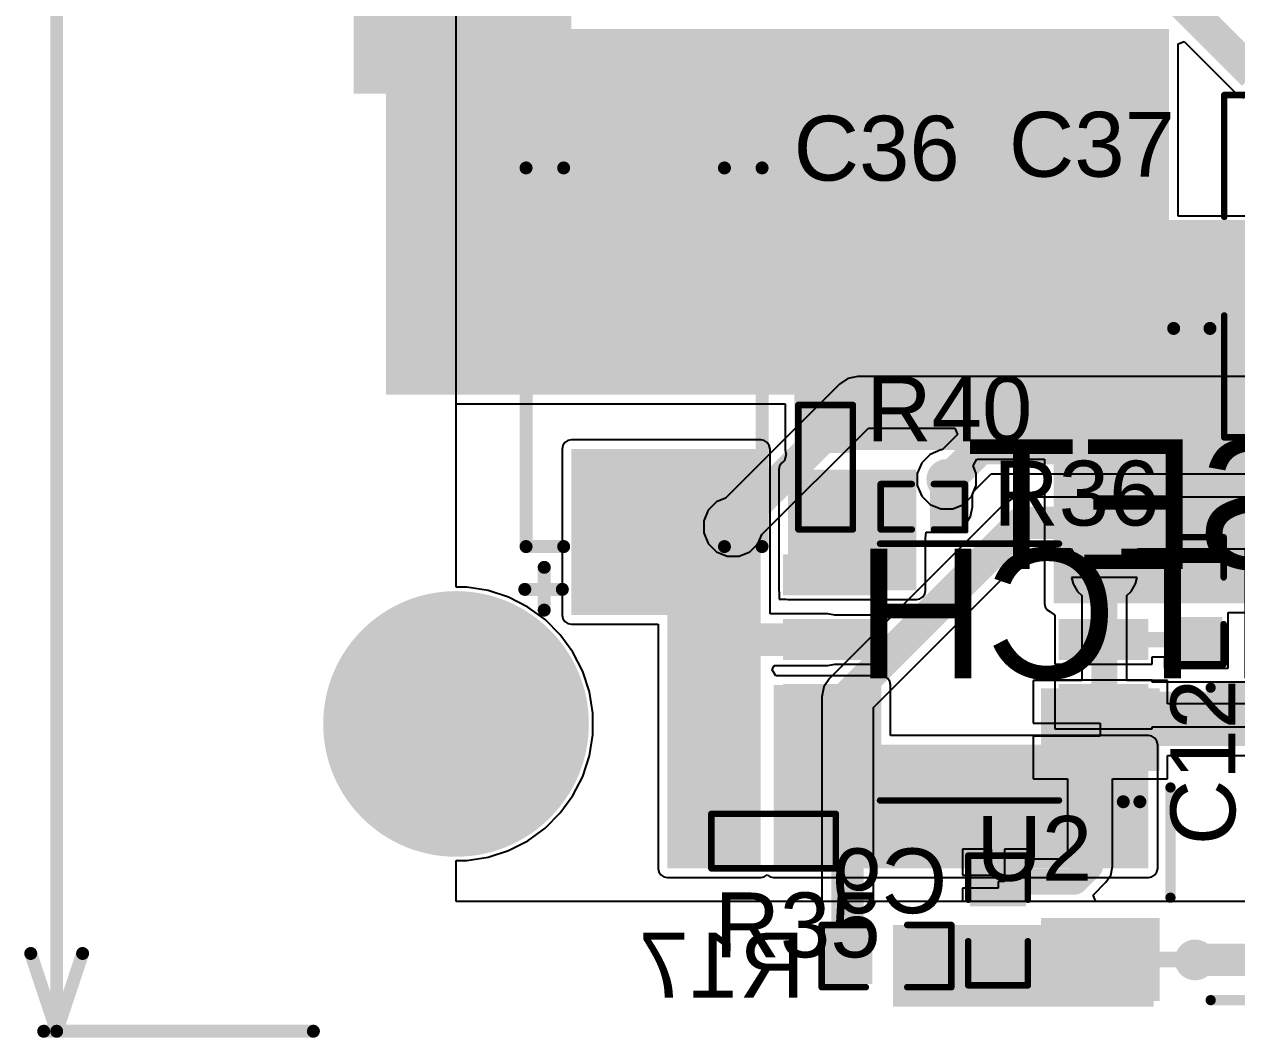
# Model space of a CAD drawing. Header units: millimetres. Extents: x -0.34 to 3.69, y -0.26 to 2.67.
# Drawn here: x -0.333 to 0.602, y -0.242 to 0.54 of the extents above; entities that cross this region are included whole.
import ezdxf

# ---------------------------------------------------------------- set-up
doc = ezdxf.new("R2010")
doc.units = ezdxf.units.MM
doc.header["$MEASUREMENT"] = 0
for name, color, linetype in [('BottomLayer', 5, 'Continuous'), ('BottomOverlay', 54, 'Continuous'), ('BottomPaste', 16, 'Continuous'), ('BottomSolder', 6, 'Continuous'), ('Mechanical1', 6, 'Continuous'), ('MultiLayer', 9, 'Continuous'), ('PadHoleLayer', 156, 'Continuous'), ('TopLayer', 1, 'Continuous'), ('TopOverlay', 2, 'Continuous'), ('TopPaste', 8, 'Continuous'), ('TopSolder', 216, 'Continuous'), ('ViaHoleLayer', 16, 'Continuous')]:
    doc.layers.add(name, color=color, linetype=linetype)
doc.styles.add('Arial', font='', dxfattribs={"height": 0.2})
doc.styles.get('Arial').set_extended_font_data('Arial')

# ---------------------------------------------------------------- blocks, each defined once
blk = doc.blocks.new('RVT1A471M0607_1')
at = {"layer": 'TopLayer'}
for points in [[(-0.17913, 0.0315), (-0.04134, 0.0315), (-0.04134, -0.0315), (-0.17913, -0.0315)], [(0.04134, 0.0315), (0.17913, 0.0315), (0.17913, -0.0315), (0.04134, -0.0315)]]:
    blk.add_hatch(color=1, dxfattribs=at).paths.add_polyline_path(points)
at = {"layer": 'TopPaste'}
for points in [[(-0.17913, 0.0315), (-0.04134, 0.0315), (-0.04134, -0.0315), (-0.17913, -0.0315)], [(0.04134, 0.0315), (0.17913, 0.0315), (0.17913, -0.0315), (0.04134, -0.0315)]]:
    blk.add_hatch(color=8, dxfattribs=at).paths.add_polyline_path(points)
at = {"layer": 'TopSolder'}
for points in [[(-0.18313, 0.0355), (-0.03734, 0.0355), (-0.03734, -0.0355), (-0.18313, -0.0355)], [(0.03734, 0.0355), (0.18313, 0.0355), (0.18313, -0.0355), (0.03734, -0.0355)]]:
    blk.add_hatch(color=216, dxfattribs=at).paths.add_polyline_path(points)
at = {"layer": 'TopOverlay'}
for points, const_width in [([(-0.098, 0.132), (-0.141, 0.089)], 0.005), ([(0.138, 0.132), (-0.098, 0.132)], 0.005), ([(0.138, 0.132), (0.138, 0.038)], 0.005), ([(-0.141, 0.089), (-0.141, 0.038)], 0.005), ([(-0.162, 0.06824), (-0.162, 0.04024)], 0.01), ([(-0.149, 0.054), (-0.176, 0.054)], 0.01), ([(0.177, 0.048), (0.149, 0.048)], 0.01), ([(-0.141, -0.038), (-0.141, -0.089)], 0.005), ([(0.138, -0.038), (0.138, -0.132)], 0.005), ([(-0.098, -0.132), (-0.141, -0.089)], 0.005), ([(0.138, -0.132), (-0.098, -0.132)], 0.005)]:
    blk.add_lwpolyline(points, dxfattribs=dict(at, const_width=const_width))
for points, const_width in [([(-0.09925, 0.132, 1), (-0.09675, 0.132, 1)], 0.0025), ([(-0.09925, 0.132, 1), (-0.09675, 0.132, 1)], 0.0025), ([(0.13675, 0.132, 1), (0.13925, 0.132, 1)], 0.0025), ([(0.13675, 0.132, 1), (0.13925, 0.132, 1)], 0.0025), ([(-0.14225, 0.089, 1), (-0.13975, 0.089, 1)], 0.0025), ([(-0.14225, 0.089, 1), (-0.13975, 0.089, 1)], 0.0025), ([(-0.1645, 0.06824, 1), (-0.1595, 0.06824, 1)], 0.005), ([(-0.1785, 0.054, 1), (-0.1735, 0.054, 1)], 0.005), ([(-0.1515, 0.054, 1), (-0.1465, 0.054, 1)], 0.005), ([(0.1465, 0.048, 1), (0.1515, 0.048, 1)], 0.005), ([(0.1745, 0.048, 1), (0.1795, 0.048, 1)], 0.005), ([(-0.1645, 0.04024, 1), (-0.1595, 0.04024, 1)], 0.005), ([(-0.14225, 0.038, 1), (-0.13975, 0.038, 1)], 0.0025), ([(0.13675, 0.038, 1), (0.13925, 0.038, 1)], 0.0025), ([(-0.14225, -0.038, 1), (-0.13975, -0.038, 1)], 0.0025), ([(0.13675, -0.038, 1), (0.13925, -0.038, 1)], 0.0025), ([(-0.14225, -0.089, 1), (-0.13975, -0.089, 1)], 0.0025), ([(-0.14225, -0.089, 1), (-0.13975, -0.089, 1)], 0.0025), ([(-0.09925, -0.132, 1), (-0.09675, -0.132, 1)], 0.0025), ([(-0.09925, -0.132, 1), (-0.09675, -0.132, 1)], 0.0025), ([(0.13675, -0.132, 1), (0.13925, -0.132, 1)], 0.0025), ([(0.13675, -0.132, 1), (0.13925, -0.132, 1)], 0.0025)]:
    blk.add_lwpolyline(points, format="xyb", close=True, dxfattribs=dict(at, const_width=const_width))
blk = doc.blocks.new('SOIC_8_4')
at = {"layer": 'TopLayer'}
for points in [[(-0.07579, 0.08681), (-0.07579, 0.06319), (-0.13681, 0.06319), (-0.13681, 0.08681)], [(0.13681, 0.08681), (0.13681, 0.06319), (0.07579, 0.06319), (0.07579, 0.08681)], [(-0.07579, 0.03681), (-0.07579, 0.01319), (-0.13681, 0.01319), (-0.13681, 0.03681)], [(0.13681, 0.03681), (0.13681, 0.01319), (0.07579, 0.01319), (0.07579, 0.03681)], [(-0.07579, -0.01319), (-0.07579, -0.03681), (-0.13681, -0.03681), (-0.13681, -0.01319)], [(0.13681, -0.01319), (0.13681, -0.03681), (0.07579, -0.03681), (0.07579, -0.01319)], [(-0.07579, -0.06319), (-0.07579, -0.08681), (-0.13681, -0.08681), (-0.13681, -0.06319)], [(0.13681, -0.06319), (0.13681, -0.08681), (0.07579, -0.08681), (0.07579, -0.06319)]]:
    blk.add_hatch(color=1, dxfattribs=at).paths.add_polyline_path(points)
at = {"layer": 'TopPaste'}
for points in [[(-0.07579, 0.08681), (-0.07579, 0.06319), (-0.13681, 0.06319), (-0.13681, 0.08681)], [(0.13681, 0.08681), (0.13681, 0.06319), (0.07579, 0.06319), (0.07579, 0.08681)], [(-0.07579, 0.03681), (-0.07579, 0.01319), (-0.13681, 0.01319), (-0.13681, 0.03681)], [(0.13681, 0.03681), (0.13681, 0.01319), (0.07579, 0.01319), (0.07579, 0.03681)], [(-0.07579, -0.01319), (-0.07579, -0.03681), (-0.13681, -0.03681), (-0.13681, -0.01319)], [(0.13681, -0.01319), (0.13681, -0.03681), (0.07579, -0.03681), (0.07579, -0.01319)], [(-0.07579, -0.06319), (-0.07579, -0.08681), (-0.13681, -0.08681), (-0.13681, -0.06319)], [(0.13681, -0.06319), (0.13681, -0.08681), (0.07579, -0.08681), (0.07579, -0.06319)]]:
    blk.add_hatch(color=8, dxfattribs=at).paths.add_polyline_path(points)
at = {"layer": 'TopSolder'}
for points in [[(-0.07179, 0.09081), (-0.07179, 0.05919), (-0.14081, 0.05919), (-0.14081, 0.09081)], [(0.14081, 0.09081), (0.14081, 0.05919), (0.07179, 0.05919), (0.07179, 0.09081)], [(-0.07179, 0.04081), (-0.07179, 0.00919), (-0.14081, 0.00919), (-0.14081, 0.04081)], [(0.14081, 0.04081), (0.14081, 0.00919), (0.07179, 0.00919), (0.07179, 0.04081)], [(-0.07179, -0.00919), (-0.07179, -0.04081), (-0.14081, -0.04081), (-0.14081, -0.00919)], [(0.14081, -0.00919), (0.14081, -0.04081), (0.07179, -0.04081), (0.07179, -0.00919)], [(-0.07179, -0.05919), (-0.07179, -0.09081), (-0.14081, -0.09081), (-0.14081, -0.05919)], [(0.14081, -0.05919), (0.14081, -0.09081), (0.07179, -0.09081), (0.07179, -0.05919)]]:
    blk.add_hatch(color=216, dxfattribs=at).paths.add_polyline_path(points)
at = {"layer": 'TopOverlay'}
for points, const_width in [([(-0.1216, 0.1, 1), (-0.1344, 0.1, 1)], 0.01), ([(-0.1369, 0.1, 1), (-0.1319, 0.1, 1)], 0.005), ([(-0.1241, 0.1, 1), (-0.1191, 0.1, 1)], 0.005), ([(-0.07325, 0.099, 1), (-0.07075, 0.099, 1)], 0.0025), ([(0.06475, 0.099, 1), (0.06725, 0.099, 1)], 0.0025), ([(-0.07325, -0.099, 1), (-0.07075, -0.099, 1)], 0.0025), ([(0.06475, -0.099, 1), (0.06725, -0.099, 1)], 0.0025)]:
    blk.add_lwpolyline(points, format="xyb", close=True, dxfattribs=dict(at, const_width=const_width))
at = {"layer": 'TopOverlay', "const_width": 0.005}
for points in [[(0.066, 0.099), (-0.072, 0.099)], [(0.066, -0.099), (-0.072, -0.099)]]:
    blk.add_lwpolyline(points, dxfattribs=at)
blk = doc.blocks.new('R__0603_5')
at = {"layer": 'TopLayer'}
for points in [[(-0.015, 0.0175), (-0.015, -0.0175), (-0.045, -0.0175), (-0.045, 0.0175)], [(0.045, 0.0175), (0.045, -0.0175), (0.015, -0.0175), (0.015, 0.0175)]]:
    blk.add_hatch(color=1, dxfattribs=at).paths.add_polyline_path(points)
at = {"layer": 'TopPaste'}
for points in [[(-0.015, 0.0175), (-0.015, -0.0175), (-0.045, -0.0175), (-0.045, 0.0175)], [(0.045, 0.0175), (0.045, -0.0175), (0.015, -0.0175), (0.015, 0.0175)]]:
    blk.add_hatch(color=8, dxfattribs=at).paths.add_polyline_path(points)
at = {"layer": 'TopSolder'}
for points in [[(-0.011, 0.0215), (-0.011, -0.0215), (-0.049, -0.0215), (-0.049, 0.0215)], [(0.049, 0.0215), (0.049, -0.0215), (0.011, -0.0215), (0.011, 0.0215)]]:
    blk.add_hatch(color=216, dxfattribs=at).paths.add_polyline_path(points)
at = {"layer": 'TopOverlay', "const_width": 0.005}
for points in [[(0.048, 0.021), (-0.048, 0.021)], [(-0.048, -0.021), (-0.048, 0.021)], [(0.048, -0.021), (0.048, 0.021)], [(0.048, -0.021), (-0.048, -0.021)]]:
    blk.add_lwpolyline(points, dxfattribs=at)
at = {"layer": 'TopOverlay', "const_width": 0.0025}
for points in [[(-0.04925, 0.021, 1), (-0.04675, 0.021, 1)], [(-0.04925, 0.021, 1), (-0.04675, 0.021, 1)], [(0.04675, 0.021, 1), (0.04925, 0.021, 1)], [(0.04675, 0.021, 1), (0.04925, 0.021, 1)], [(-0.04925, -0.021, 1), (-0.04675, -0.021, 1)], [(-0.04925, -0.021, 1), (-0.04675, -0.021, 1)], [(0.04675, -0.021, 1), (0.04925, -0.021, 1)], [(0.04675, -0.021, 1), (0.04925, -0.021, 1)]]:
    blk.add_lwpolyline(points, format="xyb", close=True, dxfattribs=at)
blk = doc.blocks.new('R__0402_6')
at = {"layer": 'TopLayer'}
for points in [[(-0.0275, -0.0125), (-0.0275, 0.0125), (-0.0095, 0.0125), (-0.0095, -0.0125)], [(0.0095, -0.0125), (0.0095, 0.0125), (0.0275, 0.0125), (0.0275, -0.0125)]]:
    blk.add_hatch(color=1, dxfattribs=at).paths.add_polyline_path(points)
at = {"layer": 'TopPaste'}
for points in [[(-0.0275, -0.0125), (-0.0275, 0.0125), (-0.0095, 0.0125), (-0.0095, -0.0125)], [(0.0095, -0.0125), (0.0095, 0.0125), (0.0275, 0.0125), (0.0275, -0.0125)]]:
    blk.add_hatch(color=8, dxfattribs=at).paths.add_polyline_path(points)
at = {"layer": 'TopSolder'}
for points in [[(-0.0315, -0.0165), (-0.0315, 0.0165), (-0.0055, 0.0165), (-0.0055, -0.0165)], [(0.0055, -0.0165), (0.0055, 0.0165), (0.0315, 0.0165), (0.0315, -0.0165)]]:
    blk.add_hatch(color=216, dxfattribs=at).paths.add_polyline_path(points)
at = {"layer": 'TopOverlay', "const_width": 0.005}
for points in [[(-0.0325, 0.0175), (-0.0325, -0.0175)], [(-0.0085, 0.0175), (-0.0325, 0.0175)], [(0.0325, 0.0175), (0.0085, 0.0175)], [(0.0325, 0.0175), (0.0325, -0.0175)], [(-0.0085, -0.0175), (-0.0325, -0.0175)], [(0.0325, -0.0175), (0.0085, -0.0175)]]:
    blk.add_lwpolyline(points, dxfattribs=at)
at = {"layer": 'TopOverlay', "const_width": 0.0025}
for points in [[(-0.03375, 0.0175, 1), (-0.03125, 0.0175, 1)], [(-0.03375, 0.0175, 1), (-0.03125, 0.0175, 1)], [(-0.00975, 0.0175, 1), (-0.00725, 0.0175, 1)], [(0.00725, 0.0175, 1), (0.00975, 0.0175, 1)], [(0.03125, 0.0175, 1), (0.03375, 0.0175, 1)], [(0.03125, 0.0175, 1), (0.03375, 0.0175, 1)], [(-0.03375, -0.0175, 1), (-0.03125, -0.0175, 1)], [(-0.03375, -0.0175, 1), (-0.03125, -0.0175, 1)], [(-0.00975, -0.0175, 1), (-0.00725, -0.0175, 1)], [(0.00725, -0.0175, 1), (0.00975, -0.0175, 1)], [(0.03125, -0.0175, 1), (0.03375, -0.0175, 1)], [(0.03125, -0.0175, 1), (0.03375, -0.0175, 1)]]:
    blk.add_lwpolyline(points, format="xyb", close=True, dxfattribs=at)
blk = doc.blocks.new('R__0603_7')
at = {"layer": 'TopLayer'}
for points in [[(-0.015, 0.0175), (-0.015, -0.0175), (-0.045, -0.0175), (-0.045, 0.0175)], [(0.045, 0.0175), (0.045, -0.0175), (0.015, -0.0175), (0.015, 0.0175)]]:
    blk.add_hatch(color=1, dxfattribs=at).paths.add_polyline_path(points)
at = {"layer": 'TopPaste'}
for points in [[(-0.015, 0.0175), (-0.015, -0.0175), (-0.045, -0.0175), (-0.045, 0.0175)], [(0.045, 0.0175), (0.045, -0.0175), (0.015, -0.0175), (0.015, 0.0175)]]:
    blk.add_hatch(color=8, dxfattribs=at).paths.add_polyline_path(points)
at = {"layer": 'TopSolder'}
for points in [[(-0.011, 0.0215), (-0.011, -0.0215), (-0.049, -0.0215), (-0.049, 0.0215)], [(0.049, 0.0215), (0.049, -0.0215), (0.011, -0.0215), (0.011, 0.0215)]]:
    blk.add_hatch(color=216, dxfattribs=at).paths.add_polyline_path(points)
at = {"layer": 'TopOverlay', "const_width": 0.005}
for points in [[(0.048, 0.021), (-0.048, 0.021)], [(-0.048, 0.021), (-0.048, -0.021)], [(0.048, 0.021), (0.048, -0.021)], [(0.048, -0.021), (-0.048, -0.021)]]:
    blk.add_lwpolyline(points, dxfattribs=at)
at = {"layer": 'TopOverlay', "const_width": 0.0025}
for points in [[(-0.04925, 0.021, 1), (-0.04675, 0.021, 1)], [(-0.04925, 0.021, 1), (-0.04675, 0.021, 1)], [(0.04675, 0.021, 1), (0.04925, 0.021, 1)], [(0.04675, 0.021, 1), (0.04925, 0.021, 1)], [(-0.04925, -0.021, 1), (-0.04675, -0.021, 1)], [(-0.04925, -0.021, 1), (-0.04675, -0.021, 1)], [(0.04675, -0.021, 1), (0.04925, -0.021, 1)], [(0.04675, -0.021, 1), (0.04925, -0.021, 1)]]:
    blk.add_lwpolyline(points, format="xyb", close=True, dxfattribs=at)
blk = doc.blocks.new('CAP__2917_10')
at = {"layer": 'TopLayer'}
for points in [[(-0.05492, 0.05059), (0.05492, 0.05059), (0.05492, -0.05059), (-0.05492, -0.05059)], [(0.19862, 0.05059), (0.30846, 0.05059), (0.30846, -0.05059), (0.19862, -0.05059)]]:
    blk.add_hatch(color=1, dxfattribs=at).paths.add_polyline_path(points)
at = {"layer": 'TopPaste'}
for points in [[(-0.05492, 0.05059), (0.05492, 0.05059), (0.05492, -0.05059), (-0.05492, -0.05059)], [(0.19862, 0.05059), (0.30846, 0.05059), (0.30846, -0.05059), (0.19862, -0.05059)]]:
    blk.add_hatch(color=8, dxfattribs=at).paths.add_polyline_path(points)
at = {"layer": 'TopSolder'}
for points in [[(-0.05892, 0.05459), (0.05892, 0.05459), (0.05892, -0.05459), (-0.05892, -0.05459)], [(0.19462, 0.05459), (0.31246, 0.05459), (0.31246, -0.05459), (0.19462, -0.05459)]]:
    blk.add_hatch(color=216, dxfattribs=at).paths.add_polyline_path(points)
at = {"layer": 'TopOverlay', "const_width": 0.01}
for points in [[(-0.04823, 0.092), (-0.04823, 0.063)], [(-0.01523, 0.091), (0.27677, 0.091)], [(-0.01523, 0.091), (-0.01523, 0.062)], [(0.27677, 0.091), (0.27677, 0.062)], [(-0.06423, 0.077), (-0.03123, 0.077)], [(-0.01523, -0.062), (-0.01523, -0.091)], [(0.27677, -0.062), (0.27677, -0.091)], [(-0.01523, -0.091), (0.27677, -0.091)]]:
    blk.add_lwpolyline(points, dxfattribs=at)
at = {"layer": 'TopOverlay', "const_width": 0.005}
for points in [[(-0.05073, 0.092, 1), (-0.04573, 0.092, 1)], [(-0.01773, 0.091, 1), (-0.01273, 0.091, 1)], [(-0.01773, 0.091, 1), (-0.01273, 0.091, 1)], [(0.27427, 0.091, 1), (0.27927, 0.091, 1)], [(0.27427, 0.091, 1), (0.27927, 0.091, 1)], [(-0.06673, 0.077, 1), (-0.06173, 0.077, 1)], [(-0.03373, 0.077, 1), (-0.02873, 0.077, 1)], [(-0.05073, 0.063, 1), (-0.04573, 0.063, 1)], [(-0.01773, 0.062, 1), (-0.01273, 0.062, 1)], [(0.27427, 0.062, 1), (0.27927, 0.062, 1)], [(-0.01773, -0.062, 1), (-0.01273, -0.062, 1)], [(0.27427, -0.062, 1), (0.27927, -0.062, 1)], [(-0.01773, -0.091, 1), (-0.01273, -0.091, 1)], [(-0.01773, -0.091, 1), (-0.01273, -0.091, 1)], [(0.27427, -0.091, 1), (0.27927, -0.091, 1)], [(0.27427, -0.091, 1), (0.27927, -0.091, 1)]]:
    blk.add_lwpolyline(points, format="xyb", close=True, dxfattribs=at)
blk = doc.blocks.new('C__0603_11')
at = {"layer": 'TopLayer'}
for points in [[(-0.015, 0.0175), (-0.015, -0.0175), (-0.045, -0.0175), (-0.045, 0.0175)], [(0.045, 0.0175), (0.045, -0.0175), (0.015, -0.0175), (0.015, 0.0175)]]:
    blk.add_hatch(color=1, dxfattribs=at).paths.add_polyline_path(points)
at = {"layer": 'TopPaste'}
for points in [[(-0.015, 0.0175), (-0.015, -0.0175), (-0.045, -0.0175), (-0.045, 0.0175)], [(0.045, 0.0175), (0.045, -0.0175), (0.015, -0.0175), (0.015, 0.0175)]]:
    blk.add_hatch(color=8, dxfattribs=at).paths.add_polyline_path(points)
at = {"layer": 'TopSolder'}
for points in [[(-0.01264, 0.01986), (-0.01264, -0.01986), (-0.04736, -0.01986), (-0.04736, 0.01986)], [(0.04736, 0.01986), (0.04736, -0.01986), (0.01264, -0.01986), (0.01264, 0.01986)]]:
    blk.add_hatch(color=216, dxfattribs=at).paths.add_polyline_path(points)
at = {"layer": 'TopOverlay', "const_width": 0.005}
for points in [[(-0.018, 0.021), (-0.049, 0.021)], [(-0.049, -0.021), (-0.049, 0.021)], [(0.049, 0.021), (0.018, 0.021)], [(0.049, -0.021), (0.049, 0.021)], [(-0.018, -0.021), (-0.049, -0.021)], [(0.049, -0.021), (0.018, -0.021)]]:
    blk.add_lwpolyline(points, dxfattribs=at)
at = {"layer": 'TopOverlay', "const_width": 0.0025}
for points in [[(-0.05025, 0.021, 1), (-0.04775, 0.021, 1)], [(-0.05025, 0.021, 1), (-0.04775, 0.021, 1)], [(-0.01925, 0.021, 1), (-0.01675, 0.021, 1)], [(0.01675, 0.021, 1), (0.01925, 0.021, 1)], [(0.04775, 0.021, 1), (0.05025, 0.021, 1)], [(0.04775, 0.021, 1), (0.05025, 0.021, 1)], [(-0.05025, -0.021, 1), (-0.04775, -0.021, 1)], [(-0.05025, -0.021, 1), (-0.04775, -0.021, 1)], [(-0.01925, -0.021, 1), (-0.01675, -0.021, 1)], [(0.01675, -0.021, 1), (0.01925, -0.021, 1)], [(0.04775, -0.021, 1), (0.05025, -0.021, 1)], [(0.04775, -0.021, 1), (0.05025, -0.021, 1)]]:
    blk.add_lwpolyline(points, format="xyb", close=True, dxfattribs=at)
blk = doc.blocks.new('TL3301NF160QG_TR_B_26')
at = {"layer": 'BottomLayer'}
for points in [[(-0.1374, 0.06063), (-0.22087, 0.06063), (-0.22087, 0.11654), (-0.1374, 0.11654)], [(0.22087, 0.06063), (0.1374, 0.06063), (0.1374, 0.11654), (0.22087, 0.11654)], [(-0.1374, -0.11654), (-0.22087, -0.11654), (-0.22087, -0.06063), (-0.1374, -0.06063)], [(0.22087, -0.11654), (0.1374, -0.11654), (0.1374, -0.06063), (0.22087, -0.06063)]]:
    blk.add_hatch(color=5, dxfattribs=at).paths.add_polyline_path(points)
at = {"layer": 'BottomPaste'}
for points in [[(-0.1374, 0.06063), (-0.22087, 0.06063), (-0.22087, 0.11654), (-0.1374, 0.11654)], [(0.22087, 0.06063), (0.1374, 0.06063), (0.1374, 0.11654), (0.22087, 0.11654)], [(-0.1374, -0.11654), (-0.22087, -0.11654), (-0.22087, -0.06063), (-0.1374, -0.06063)], [(0.22087, -0.11654), (0.1374, -0.11654), (0.1374, -0.06063), (0.22087, -0.06063)]]:
    blk.add_hatch(color=16, dxfattribs=at).paths.add_polyline_path(points)
at = {"layer": 'BottomSolder'}
for points in [[(-0.1334, 0.05663), (-0.22487, 0.05663), (-0.22487, 0.12054), (-0.1334, 0.12054)], [(0.22487, 0.05663), (0.1334, 0.05663), (0.1334, 0.12054), (0.22487, 0.12054)], [(-0.1334, -0.12054), (-0.22487, -0.12054), (-0.22487, -0.05663), (-0.1334, -0.05663)], [(0.22487, -0.12054), (0.1334, -0.12054), (0.1334, -0.05663), (0.22487, -0.05663)]]:
    blk.add_hatch(color=6, dxfattribs=at).paths.add_polyline_path(points)
at = {"layer": 'BottomOverlay', "const_width": 0.00787}
for points in [[(0.094, 0.12), (-0.101, 0.12)], [(-0.125, 0.042), (-0.125, -0.043)], [(0.125, 0.041), (0.125, -0.044)], [(0.094, -0.121), (-0.101, -0.121)]]:
    blk.add_lwpolyline(points, dxfattribs=at)
at = {"layer": 'BottomOverlay', "const_width": 0.00394}
for points in [[(-0.10297, 0.12, 1), (-0.09903, 0.12, 1)], [(0.09203, 0.12, 1), (0.09597, 0.12, 1)], [(-0.12697, 0.042, 1), (-0.12303, 0.042, 1)], [(0.12303, 0.041, 1), (0.12697, 0.041, 1)], [(-0.12697, -0.043, 1), (-0.12303, -0.043, 1)], [(0.12303, -0.044, 1), (0.12697, -0.044, 1)], [(-0.10297, -0.121, 1), (-0.09903, -0.121, 1)], [(0.09203, -0.121, 1), (0.09597, -0.121, 1)]]:
    blk.add_lwpolyline(points, format="xyb", close=True, dxfattribs=at)
blk = doc.blocks.new('R__0603_B_41')
at = {"layer": 'BottomLayer'}
for points in [[(-0.015, 0.0175), (-0.015, -0.0175), (-0.045, -0.0175), (-0.045, 0.0175)], [(0.045, 0.0175), (0.045, -0.0175), (0.015, -0.0175), (0.015, 0.0175)]]:
    blk.add_hatch(color=5, dxfattribs=at).paths.add_polyline_path(points)
at = {"layer": 'BottomPaste'}
for points in [[(-0.015, 0.0175), (-0.015, -0.0175), (-0.045, -0.0175), (-0.045, 0.0175)], [(0.045, 0.0175), (0.045, -0.0175), (0.015, -0.0175), (0.015, 0.0175)]]:
    blk.add_hatch(color=16, dxfattribs=at).paths.add_polyline_path(points)
at = {"layer": 'BottomSolder'}
for points in [[(-0.011, 0.0215), (-0.011, -0.0215), (-0.049, -0.0215), (-0.049, 0.0215)], [(0.049, 0.0215), (0.049, -0.0215), (0.011, -0.0215), (0.011, 0.0215)]]:
    blk.add_hatch(color=6, dxfattribs=at).paths.add_polyline_path(points)
at = {"layer": 'BottomOverlay', "const_width": 0.005}
for points in [[(-0.05, 0.024), (-0.05, -0.024)], [(-0.016, 0.024), (-0.05, 0.024)], [(0.05, 0.024), (0.016, 0.024)], [(0.05, 0.024), (0.05, -0.024)], [(-0.016, -0.024), (-0.05, -0.024)], [(0.05, -0.024), (0.016, -0.024)]]:
    blk.add_lwpolyline(points, dxfattribs=at)
at = {"layer": 'BottomOverlay', "const_width": 0.0025}
for points in [[(-0.05125, 0.024, 1), (-0.04875, 0.024, 1)], [(-0.05125, 0.024, 1), (-0.04875, 0.024, 1)], [(-0.01725, 0.024, 1), (-0.01475, 0.024, 1)], [(0.01475, 0.024, 1), (0.01725, 0.024, 1)], [(0.04875, 0.024, 1), (0.05125, 0.024, 1)], [(0.04875, 0.024, 1), (0.05125, 0.024, 1)], [(-0.05125, -0.024, 1), (-0.04875, -0.024, 1)], [(-0.05125, -0.024, 1), (-0.04875, -0.024, 1)], [(-0.01725, -0.024, 1), (-0.01475, -0.024, 1)], [(0.01475, -0.024, 1), (0.01725, -0.024, 1)], [(0.04875, -0.024, 1), (0.05125, -0.024, 1)], [(0.04875, -0.024, 1), (0.05125, -0.024, 1)]]:
    blk.add_lwpolyline(points, format="xyb", close=True, dxfattribs=at)
blk = doc.blocks.new('C__0603_B_59')
at = {"layer": 'BottomLayer'}
for points in [[(-0.015, 0.0175), (-0.015, -0.0175), (-0.045, -0.0175), (-0.045, 0.0175)], [(0.045, 0.0175), (0.045, -0.0175), (0.015, -0.0175), (0.015, 0.0175)]]:
    blk.add_hatch(color=5, dxfattribs=at).paths.add_polyline_path(points)
at = {"layer": 'BottomPaste'}
for points in [[(-0.015, 0.0175), (-0.015, -0.0175), (-0.045, -0.0175), (-0.045, 0.0175)], [(0.045, 0.0175), (0.045, -0.0175), (0.015, -0.0175), (0.015, 0.0175)]]:
    blk.add_hatch(color=16, dxfattribs=at).paths.add_polyline_path(points)
at = {"layer": 'BottomSolder'}
for points in [[(-0.011, 0.0215), (-0.011, -0.0215), (-0.049, -0.0215), (-0.049, 0.0215)], [(0.049, 0.0215), (0.049, -0.0215), (0.011, -0.0215), (0.011, 0.0215)]]:
    blk.add_hatch(color=6, dxfattribs=at).paths.add_polyline_path(points)
at = {"layer": 'BottomOverlay', "const_width": 0.005}
for points in [[(-0.05, -0.023), (-0.05, 0.023)], [(-0.016, 0.023), (-0.05, 0.023)], [(0.05, 0.023), (0.016, 0.023)], [(0.05, -0.023), (0.05, 0.023)], [(-0.016, -0.023), (-0.05, -0.023)], [(0.05, -0.023), (0.016, -0.023)]]:
    blk.add_lwpolyline(points, dxfattribs=at)
at = {"layer": 'BottomOverlay', "const_width": 0.0025}
for points in [[(-0.05125, 0.023, 1), (-0.04875, 0.023, 1)], [(-0.05125, 0.023, 1), (-0.04875, 0.023, 1)], [(-0.01725, 0.023, 1), (-0.01475, 0.023, 1)], [(0.01475, 0.023, 1), (0.01725, 0.023, 1)], [(0.04875, 0.023, 1), (0.05125, 0.023, 1)], [(0.04875, 0.023, 1), (0.05125, 0.023, 1)], [(-0.05125, -0.023, 1), (-0.04875, -0.023, 1)], [(-0.05125, -0.023, 1), (-0.04875, -0.023, 1)], [(-0.01725, -0.023, 1), (-0.01475, -0.023, 1)], [(0.01475, -0.023, 1), (0.01725, -0.023, 1)], [(0.04875, -0.023, 1), (0.05125, -0.023, 1)], [(0.04875, -0.023, 1), (0.05125, -0.023, 1)]]:
    blk.add_lwpolyline(points, format="xyb", close=True, dxfattribs=at)

msp = doc.modelspace()

# ---------------------------------------------------------------- hatches: boundary and pattern name
at = {"layer": 'BottomLayer'}
h = msp.add_hatch(color=5, dxfattribs=at)
edge = h.paths.add_edge_path()
edge.add_arc((0.3785, 0.18853), 0.01575, 0, 360)
h = msp.add_hatch(color=5, dxfattribs=at)
edge = h.paths.add_edge_path()
edge.add_arc((0.21372, 0.152), 0.01575, 0, 360)
h = msp.add_hatch(color=5, dxfattribs=at)
edge = h.paths.add_edge_path()
edge.add_arc((0.5, 0.118), 0.01575, 0, 360)
h = msp.add_hatch(color=5, dxfattribs=at)
edge = h.paths.add_edge_path()
edge.add_arc((0, 0), 0.09843, 0, 360)
msp.add_hatch(color=5, dxfattribs=at).paths.add_polyline_path([(0.337, -0.218), (0.538, -0.218), (0.538, -0.155), (0.337, -0.155)])
h = msp.add_hatch(color=5, dxfattribs=at)
edge = h.paths.add_edge_path()
edge.add_arc((0.57, -0.182), 0.01575, 0, 360)
at = {"layer": 'BottomSolder'}
h = msp.add_hatch(color=6, dxfattribs=at)
edge = h.paths.add_edge_path()
edge.add_arc((0, 0), 0.10243, 0, 360)
at = {"layer": 'MultiLayer'}
h = msp.add_hatch(color=9, dxfattribs=at)
edge = h.paths.add_edge_path()
edge.add_arc((0, 0), 0.09843, 0, 360)
at = {"layer": 'PadHoleLayer'}
h = msp.add_hatch(color=156, dxfattribs=at)
edge = h.paths.add_edge_path()
edge.add_arc((0, 0), 0.04921, 0, 360)
at = {"layer": 'TopLayer'}
for points in [[(-0.079, 0.486), (0.089, 0.486), (0.089, 0.938), (-0.079, 0.938)], [(-0.054, 0.254), (0.54975, 0.254), (0.54975, 0.536), (-0.054, 0.536)], [(0.461, 0.093), (0.721, 0.093), (0.721, 0.384), (0.461, 0.384)], [(0.261, 0.21128), (0.546, 0.21128), (0.546, 0.269), (0.261, 0.269)], [(0.089, 0.084), (0.235, 0.084), (0.235, 0.212), (0.089, 0.212)], [(0.256, 0.103), (0.355, 0.103), (0.355, 0.19617), (0.256, 0.19617)], [(0.163, -0.11136), (0.235, -0.11136), (0.235, 0.093), (0.163, 0.093)], [(0.24489, -0.11136), (0.328, -0.11136), (0.328, 0.03), (0.24489, 0.03)], [(0.30541, -0.11136), (0.534, -0.11136), (0.534, -0.016), (0.30541, -0.016)]]:
    msp.add_hatch(color=1, dxfattribs=at).paths.add_polyline_path(points)
h = msp.add_hatch(color=1, dxfattribs=at)
edge = h.paths.add_edge_path()
edge.add_arc((0.3785, 0.18853), 0.01575, 0, 360)
h = msp.add_hatch(color=1, dxfattribs=at)
edge = h.paths.add_edge_path()
edge.add_arc((0.21372, 0.152), 0.01575, 0, 360)
h = msp.add_hatch(color=1, dxfattribs=at)
edge = h.paths.add_edge_path()
edge.add_arc((0.5, 0.118), 0.01575, 0, 360)
h = msp.add_hatch(color=1, dxfattribs=at)
edge = h.paths.add_edge_path()
edge.add_arc((0, 0), 0.09843, 0, 360)
h = msp.add_hatch(color=1, dxfattribs=at)
edge = h.paths.add_edge_path()
edge.add_arc((0.57, -0.182), 0.01575, 0, 360)
at = {"layer": 'TopSolder'}
h = msp.add_hatch(color=216, dxfattribs=at)
edge = h.paths.add_edge_path()
edge.add_arc((0, 0), 0.10243, 0, 360)
at = {"layer": 'ViaHoleLayer'}
h = msp.add_hatch(color=16, dxfattribs=at)
edge = h.paths.add_edge_path()
edge.add_arc((0.3785, 0.18853), 0.00984, 0, 360)
h = msp.add_hatch(color=16, dxfattribs=at)
edge = h.paths.add_edge_path()
edge.add_arc((0.21372, 0.152), 0.00984, 0, 360)
h = msp.add_hatch(color=16, dxfattribs=at)
edge = h.paths.add_edge_path()
edge.add_arc((0.5, 0.118), 0.00984, 0, 360)
h = msp.add_hatch(color=16, dxfattribs=at)
edge = h.paths.add_edge_path()
edge.add_arc((0.57, -0.182), 0.00984, 0, 360)

# ---------------------------------------------------------------- linework, layer by layer
at = {"layer": 'BottomLayer'}
for p, q in [((0, 0.10543), (0, 2.04457)), ((0.29573, 0.26213), (0.20776, 0.17415)), ((0.30218, 0.26644), (0.29573, 0.26213)), ((0.30979, 0.26795), (0.30218, 0.26644)), ((0.86093, 0.26795), (0.30979, 0.26795)), ((0.23588, 0.14603), (0.31803, 0.22819)), ((0.31803, 0.22819), (0.38473, 0.22819)), ((0.38473, 0.22819), (0.3868, 0.22319)), ((0.3868, 0.22319), (0.37489, 0.21128)), ((0.36561, 0.20781), (0.35922, 0.20141)), ((0.37398, 0.21128), (0.36561, 0.20781)), ((0.37489, 0.21128), (0.37398, 0.21128)), ((0.35922, 0.20141), (0.35575, 0.19305)), ((0.35575, 0.19305), (0.35575, 0.184)), ((0.39941, 0.17956), (0.41278, 0.19294)), ((0.41278, 0.19294), (0.81556, 0.19294)), ((0.35575, 0.184), (0.35922, 0.17564)), ((0.39778, 0.17564), (0.39941, 0.17956)), ((0.20084, 0.17128), (0.19444, 0.16489)), ((0.20776, 0.17415), (0.20084, 0.17128)), ((0.42194, 0.16906), (0.28794, 0.03506)), ((0.35922, 0.17564), (0.36561, 0.16924)), ((0.36561, 0.16924), (0.37398, 0.16578)), ((0.38302, 0.16578), (0.39139, 0.16924)), ((0.39139, 0.16924), (0.39778, 0.17564)), ((0.42839, 0.17337), (0.42194, 0.16906)), ((0.436, 0.17488), (0.42839, 0.17337)), ((0.82904, 0.17488), (0.436, 0.17488)), ((0.19444, 0.16489), (0.19098, 0.15652)), ((0.37398, 0.16578), (0.38302, 0.16578)), ((0.19098, 0.15652), (0.19098, 0.14748)), ((0.19098, 0.14748), (0.19444, 0.13911)), ((0.23301, 0.13911), (0.23588, 0.14603)), ((0.19444, 0.13911), (0.20084, 0.13272)), ((0.20084, 0.13272), (0.2092, 0.12925)), ((0.21825, 0.12925), (0.22661, 0.13272)), ((0.22661, 0.13272), (0.23301, 0.13911)), ((0.32188, 0.01276), (0.44424, 0.13512)), ((0.44424, 0.13512), (0.47438, 0.13512)), ((0.47438, 0.13512), (0.47727, 0.13012)), ((0.52273, 0.13012), (0.52562, 0.13512)), ((0.52562, 0.13512), (0.83009, 0.13512)), ((0.2092, 0.12925), (0.21825, 0.12925)), ((0.47601, 0.12794), (0.47468, 0.123)), ((0.47468, 0.123), (0.52532, 0.123)), ((0.47727, 0.13012), (0.47601, 0.12794)), ((0.52399, 0.12794), (0.52273, 0.13012)), ((0.52532, 0.123), (0.52399, 0.12794)), ((0.52532, 0.113), (0.47468, 0.113)), ((0.47468, 0.113), (0.47601, 0.10806)), ((0.52399, 0.10806), (0.52532, 0.113)), ((0.0083, 0.10543), (0, 0.10543)), ((0.02469, 0.10283), (0.0083, 0.10543)), ((0.47601, 0.10806), (0.4794, 0.10219)), ((0.5206, 0.10219), (0.52399, 0.10806)), ((0.04047, 0.0977), (0.02469, 0.10283)), ((0.05525, 0.09017), (0.04047, 0.0977)), ((0.4794, 0.10219), (0.48267, 0.09892)), ((0.48267, 0.09892), (0.48267, 0.03354)), ((0.51733, 0.09892), (0.5206, 0.10219)), ((0.51733, 0.03354), (0.51733, 0.09892)), ((0.06868, 0.08041), (0.05525, 0.09017)), ((0.08041, 0.06868), (0.06868, 0.08041)), ((0.09017, 0.05525), (0.08041, 0.06868)), ((0.0977, 0.04047), (0.09017, 0.05525)), ((0.10283, 0.02469), (0.0977, 0.04047)), ((0.28363, 0.02861), (0.28212, 0.021)), ((0.28794, 0.03506), (0.28363, 0.02861)), ((0.48267, 0.03354), (0.44513, 0.03354)), ((0.44513, 0.03354), (0.44513, 0.00058)), ((0.5486, 0.03354), (0.51733, 0.03354)), ((0.5486, 0.01546), (0.5486, 0.03354)), ((0.10543, 0.0083), (0.10283, 0.02469)), ((0.28212, 0.021), (0.28212, -0.137)), ((0.32188, -0.137), (0.32188, 0.01276)), ((0.62442, 0.01546), (0.5486, 0.01546)), ((0.10543, -0.0083), (0.10543, 0.0083)), ((0.44513, 0.00058), (0.49687, 0.00058)), ((0.49687, 0.00058), (0.49687, -0.00942)), ((0.10283, -0.02469), (0.10543, -0.0083)), ((0.49687, -0.00942), (0.44513, -0.00942)), ((0.44513, -0.00942), (0.44513, -0.04237)), ((0.0977, -0.04047), (0.10283, -0.02469)), ((0.5486, -0.04237), (0.5486, -0.0243)), ((0.5486, -0.0243), (0.61618, -0.0243)), ((0.09017, -0.05525), (0.0977, -0.04047)), ((0.44513, -0.04237), (0.4716, -0.04237)), ((0.4716, -0.04237), (0.4716, -0.10269)), ((0.50626, -0.10987), (0.50626, -0.04237)), ((0.50626, -0.04237), (0.5486, -0.04237)), ((0.08041, -0.06868), (0.09017, -0.05525)), ((0.06868, -0.08041), (0.08041, -0.06868)), ((0.05525, -0.09017), (0.06868, -0.08041)), ((0.04047, -0.0977), (0.05525, -0.09017)), ((0.0083, -0.10543), (0.02469, -0.10283)), ((0.02469, -0.10283), (0.04047, -0.0977)), ((0.413, -0.09658), (0.3905, -0.09658)), ((0.3905, -0.09658), (0.3905, -0.11658)), ((0.413, -0.11658), (0.413, -0.09658)), ((0.4455, -0.09658), (0.423, -0.09658)), ((0.423, -0.09658), (0.423, -0.12158)), ((0.4455, -0.10425), (0.4455, -0.09658)), ((0.4716, -0.10269), (0.47003, -0.10425)), ((0, -0.137), (0, -0.10543)), ((0, -0.10543), (0.0083, -0.10543)), ((0.47003, -0.10425), (0.4455, -0.10425)), ((0.50494, -0.1165), (0.50626, -0.10987)), ((0.3905, -0.11658), (0.413, -0.11658)), ((0.50118, -0.12212), (0.50494, -0.1165)), ((0.418, -0.12658), (0.3905, -0.12658)), ((0.3905, -0.12658), (0.3905, -0.137)), ((0.423, -0.12158), (0.418, -0.12158)), ((0.418, -0.12158), (0.418, -0.12658)), ((0.49131, -0.132), (0.50118, -0.12212)), ((0.28212, -0.137), (0, -0.137)), ((0.3905, -0.137), (0.32188, -0.137)), ((0.49338, -0.137), (0.49131, -0.132)), ((1.27843, -0.137), (0.49338, -0.137))]:
    msp.add_line(p, q, dxfattribs=at)
for points, const_width in [([(0.21372, 0.152), (0.30979, 0.24807)], 0.025), ([(0.30979, 0.24807), (0.86093, 0.24807)], 0.025), ([(0.38026, 0.18853), (0.40455, 0.21282)], 0.025), ([(0.40455, 0.21282), (0.827, 0.21282)], 0.025), ([(0.3785, 0.18853), (0.38026, 0.18853)], 0.025), ([(0.302, 0.021), (0.436, 0.155)], 0.025), ([(0.436, 0.155), (0.83832, 0.155)], 0.025), ([(0.5, -0.00128), (0.5, 0.118)], 0.02), ([(0.302, -0.179), (0.302, 0.021)], 0.025), ([(0.48893, -0.01235), (0.49687, -0.00442)], 0.02), ([(0.49687, -0.00442), (0.62442, -0.00442)], 0.025), ([(0.48893, -0.10987), (0.48893, -0.01235)], 0.02), ([(0.47721, -0.12158), (0.48893, -0.10987)], 0.02), ([(0.418, -0.12158), (0.47721, -0.12158)], 0.02), ([(0.49687, -0.18158), (0.56842, -0.18158)], 0.012)]:
    msp.add_lwpolyline(points, dxfattribs=dict(at, const_width=const_width))
for points, const_width in [([(0.30354, 0.24807, 1), (0.31604, 0.24807, 1)], 0.0125), ([(0.30354, 0.24807, 1), (0.31604, 0.24807, 1)], 0.0125), ([(0.3983, 0.21282, 1), (0.4108, 0.21282, 1)], 0.0125), ([(0.3983, 0.21282, 1), (0.4108, 0.21282, 1)], 0.0125), ([(0.37225, 0.18853, 1), (0.38475, 0.18853, 1)], 0.0125), ([(0.37401, 0.18853, 1), (0.38651, 0.18853, 1)], 0.0125), ([(0.37401, 0.18853, 1), (0.38651, 0.18853, 1)], 0.0125), ([(0.20747, 0.152, 1), (0.21997, 0.152, 1)], 0.0125), ([(0.42975, 0.155, 1), (0.44225, 0.155, 1)], 0.0125), ([(0.42975, 0.155, 1), (0.44225, 0.155, 1)], 0.0125), ([(0.495, 0.118, 1), (0.505, 0.118, 1)], 0.01), ([(0.29575, 0.021, 1), (0.30825, 0.021, 1)], 0.0125), ([(0.29575, 0.021, 1), (0.30825, 0.021, 1)], 0.0125), ([(0.49062, -0.00442, 1), (0.50312, -0.00442, 1)], 0.0125), ([(0.49187, -0.00442, 1), (0.50187, -0.00442, 1)], 0.01), ([(0.495, -0.00128, 1), (0.505, -0.00128, 1)], 0.01), ([(0.48393, -0.01235, 1), (0.49393, -0.01235, 1)], 0.01), ([(0.48393, -0.01235, 1), (0.49393, -0.01235, 1)], 0.01), ([(0.48393, -0.10987, 1), (0.49393, -0.10987, 1)], 0.01), ([(0.48393, -0.10987, 1), (0.49393, -0.10987, 1)], 0.01), ([(0.413, -0.12158, 1), (0.423, -0.12158, 1)], 0.01), ([(0.47221, -0.12158, 1), (0.48221, -0.12158, 1)], 0.01), ([(0.47221, -0.12158, 1), (0.48221, -0.12158, 1)], 0.01), ([(0.29575, -0.179, 1), (0.30825, -0.179, 1)], 0.0125), ([(0.49387, -0.18158, 1), (0.49987, -0.18158, 1)], 0.006), ([(0.56542, -0.18158, 1), (0.57142, -0.18158, 1)], 0.006)]:
    msp.add_lwpolyline(points, format="xyb", close=True, dxfattribs=dict(at, const_width=const_width))
at = {"layer": 'Mechanical1', "const_width": 0.01}
for points in [[(-0.308, -0.237), (-0.308, 0.70709)], [(-0.328, -0.177), (-0.308, -0.237)], [(-0.308, -0.237), (-0.288, -0.177)], [(-0.318, -0.237), (-0.11, -0.237)]]:
    msp.add_lwpolyline(points, dxfattribs=at)
at = {"layer": 'Mechanical1', "const_width": 0.005}
for points in [[(-0.3305, -0.177, 1), (-0.3255, -0.177, 1)], [(-0.2905, -0.177, 1), (-0.2855, -0.177, 1)], [(-0.3205, -0.237, 1), (-0.3155, -0.237, 1)], [(-0.3105, -0.237, 1), (-0.3055, -0.237, 1)], [(-0.3105, -0.237, 1), (-0.3055, -0.237, 1)], [(-0.3105, -0.237, 1), (-0.3055, -0.237, 1)], [(-0.1125, -0.237, 1), (-0.1075, -0.237, 1)]]:
    msp.add_lwpolyline(points, format="xyb", close=True, dxfattribs=at)
at = {"layer": 'TopLayer'}
for p, q in [((0.55689, 0.52446), (0.56151, 0.52637)), ((0.55689, 0.3915), (0.55689, 0.52446)), ((0.56151, 0.52637), (0.60094, 0.48694)), ((0.60094, 0.48694), (0.60739, 0.48263)), ((0.69613, 0.3915), (0.55689, 0.3915)), ((0, 0.10543), (0, 0.24686)), ((0, 0.24686), (0.25386, 0.24686)), ((0.25386, 0.24686), (0.25386, 0.21128)), ((0.08395, 0.21705), (0.08241, 0.21473)), ((0.08627, 0.21859), (0.08395, 0.21705)), ((0.089, 0.21914), (0.08627, 0.21859)), ((0.235, 0.21914), (0.089, 0.21914)), ((0.23773, 0.21859), (0.235, 0.21914)), ((0.24005, 0.21705), (0.23773, 0.21859)), ((0.24159, 0.21473), (0.24005, 0.21705)), ((0.08241, 0.21473), (0.08186, 0.212)), ((0.08186, 0.212), (0.08186, 0.084)), ((0.24214, 0.212), (0.24159, 0.21473)), ((0.24214, 0.093), (0.24214, 0.212)), ((0.25467, 0.20814), (0.25335, 0.20307)), ((0.25386, 0.21128), (0.25441, 0.20854)), ((0.25441, 0.20854), (0.25467, 0.20814)), ((0.24941, 0.1989), (0.24886, 0.19617)), ((0.25095, 0.20122), (0.24941, 0.1989)), ((0.25288, 0.20251), (0.25095, 0.20122)), ((0.25335, 0.20307), (0.25288, 0.20251)), ((0.39873, 0.19914), (0.40159, 0.20414)), ((0.40125, 0.19305), (0.39873, 0.19914)), ((0.40159, 0.20414), (0.45386, 0.20414)), ((0.45386, 0.20414), (0.45386, 0.093)), ((0.24886, 0.19617), (0.24886, 0.103)), ((0.40125, 0.184), (0.40125, 0.19305)), ((0.39838, 0.17708), (0.40125, 0.184)), ((0.39838, 0.1675), (0.39838, 0.17708)), ((0.3945, 0.15635), (0.39687, 0.15989)), ((0.39687, 0.15989), (0.39838, 0.1675)), ((0.3945, 0.148), (0.3945, 0.15635)), ((0.36214, 0.14315), (0.3625, 0.148)), ((0.36214, 0.103), (0.36214, 0.14315)), ((0.3625, 0.148), (0.37658, 0.148)), ((0.37658, 0.148), (0.3785, 0.14762)), ((0.3785, 0.14762), (0.38042, 0.148)), ((0.38042, 0.148), (0.3945, 0.148)), ((0.0083, 0.10543), (0, 0.10543)), ((0.02469, 0.10283), (0.0083, 0.10543)), ((0.24886, 0.103), (0.24919, 0.10136)), ((0.36159, 0.10027), (0.36214, 0.103)), ((0.04047, 0.0977), (0.02469, 0.10283)), ((0.05525, 0.09017), (0.04047, 0.0977)), ((0.24919, 0.10136), (0.24919, 0.09619)), ((0.24919, 0.09619), (0.25436, 0.09619)), ((0.25436, 0.09619), (0.256, 0.09586)), ((0.256, 0.09586), (0.355, 0.09586)), ((0.355, 0.09586), (0.35773, 0.09641)), ((0.35773, 0.09641), (0.36005, 0.09795)), ((0.36005, 0.09795), (0.36159, 0.10027)), ((0.06868, 0.08041), (0.05525, 0.09017)), ((0.24214, 0.08488), (0.24214, 0.093)), ((0.2867, 0.08488), (0.24214, 0.08488)), ((0.29209, 0.08381), (0.2867, 0.08488)), ((0.45386, 0.093), (0.45441, 0.09027)), ((0.45441, 0.09027), (0.45595, 0.08795)), ((0.45595, 0.08795), (0.45795, 0.08662)), ((0.45795, 0.08662), (0.46179, 0.08381)), ((0.5955, 0.043), (0.5955, 0.08586)), ((0.5955, 0.08586), (0.721, 0.08586)), ((0.08041, 0.06868), (0.06868, 0.08041)), ((0.08186, 0.084), (0.08241, 0.08127)), ((0.08241, 0.08127), (0.08395, 0.07895)), ((0.08395, 0.07895), (0.08627, 0.07741)), ((0.08627, 0.07741), (0.089, 0.07686)), ((0.089, 0.07686), (0.15586, 0.07686)), ((0.15586, 0.07686), (0.15586, -0.11136)), ((0.32421, 0.08381), (0.29209, 0.08381)), ((0.32421, 0.04619), (0.32421, 0.08381)), ((0.46179, 0.08381), (0.46179, 0.04619)), ((0.09017, 0.05525), (0.08041, 0.06868)), ((0.0977, 0.04047), (0.09017, 0.05525)), ((0.53681, 0.04619), (0.53681, 0.05175)), ((0.53681, 0.05175), (0.5465, 0.05175)), ((0.5465, 0.05175), (0.5465, 0.043)), ((0.10283, 0.02469), (0.0977, 0.04047)), ((0.24376, 0.04167), (0.24527, 0.04512)), ((0.24665, 0.03714), (0.24376, 0.04167)), ((0.24527, 0.04512), (0.2867, 0.04512)), ((0.2867, 0.04512), (0.29209, 0.04619)), ((0.29209, 0.04619), (0.32421, 0.04619)), ((0.46179, 0.04619), (0.53681, 0.04619)), ((0.5465, 0.043), (0.5955, 0.043)), ((0.328, 0.03714), (0.24665, 0.03714)), ((0.33073, 0.03659), (0.328, 0.03714)), ((0.33305, 0.03505), (0.33073, 0.03659)), ((0.33459, 0.03273), (0.33305, 0.03505)), ((0.33514, 0.03), (0.33459, 0.03273)), ((0.33514, -0.00886), (0.33514, 0.03)), ((0.53681, 0.03381), (0.46179, 0.03381)), ((0.46179, 0.03381), (0.46179, -0.00381)), ((0.53681, 0.03233), (0.53681, 0.03381)), ((0.64654, 0.03233), (0.53681, 0.03233)), ((0.10543, 0.0083), (0.10283, 0.02469)), ((0.10543, -0.0083), (0.10543, 0.0083)), ((0.10283, -0.02469), (0.10543, -0.0083)), ((0.534, -0.00886), (0.33514, -0.00886)), ((0.46179, -0.00381), (0.53681, -0.00381)), ((0.53673, -0.00941), (0.534, -0.00886)), ((0.53681, -0.00381), (0.53681, -0.00233)), ((0.53681, -0.00233), (0.64654, -0.00233)), ((0.53905, -0.01095), (0.53673, -0.00941)), ((0.54059, -0.01327), (0.53905, -0.01095)), ((0.54114, -0.016), (0.54059, -0.01327)), ((0.54114, -0.11136), (0.54114, -0.016)), ((0.0977, -0.04047), (0.10283, -0.02469)), ((0.09017, -0.05525), (0.0977, -0.04047)), ((0.08041, -0.06868), (0.09017, -0.05525)), ((0.06868, -0.08041), (0.08041, -0.06868)), ((0.05525, -0.09017), (0.06868, -0.08041)), ((0.04047, -0.0977), (0.05525, -0.09017)), ((0.0083, -0.10543), (0.02469, -0.10283)), ((0.02469, -0.10283), (0.04047, -0.0977)), ((0, -0.137), (0, -0.10543)), ((0, -0.10543), (0.0083, -0.10543)), ((0.15586, -0.11136), (0.15641, -0.11409)), ((0.54059, -0.11409), (0.54114, -0.11136)), ((0.15641, -0.11409), (0.15795, -0.1164)), ((0.15795, -0.1164), (0.16027, -0.11795)), ((0.16027, -0.11795), (0.163, -0.11849)), ((0.163, -0.11849), (0.235, -0.11849)), ((0.235, -0.11849), (0.23773, -0.11795)), ((0.23773, -0.11795), (0.23994, -0.11647)), ((0.23994, -0.11647), (0.24216, -0.11795)), ((0.24216, -0.11795), (0.24489, -0.11849)), ((0.24489, -0.11849), (0.534, -0.11849)), ((0.534, -0.11849), (0.53673, -0.11795)), ((0.53673, -0.11795), (0.53905, -0.1164)), ((0.53905, -0.1164), (0.54059, -0.11409)), ((1.01186, -0.137), (0, -0.137))]:
    msp.add_line(p, q, dxfattribs=at)
for points, const_width in [([(0.546, 0.57), (0.615, 0.501)], 0.025), ([(0.3785, 0.1675), (0.3785, 0.18853)], 0.025), ([(0.145, 0.13585), (0.16115, 0.152)], 0.025), ([(0.16115, 0.152), (0.21372, 0.152)], 0.025), ([(0.182, 0.065), (0.2867, 0.065)], 0.025), ([(0.4993, 0.065), (0.571, 0.065)], 0.012), ([(0.4993, 0.015), (0.68226, 0.015)], 0.02), ([(0.57, -0.182), (0.99498, -0.182)], 0.025)]:
    msp.add_lwpolyline(points, dxfattribs=dict(at, const_width=const_width))
for points, const_width in [([(0.37225, 0.18853, 1), (0.38475, 0.18853, 1)], 0.0125), ([(0.37225, 0.1675, 1), (0.38475, 0.1675, 1)], 0.0125), ([(0.1549, 0.152, 1), (0.1674, 0.152, 1)], 0.0125), ([(0.1549, 0.152, 1), (0.1674, 0.152, 1)], 0.0125), ([(0.20747, 0.152, 1), (0.21997, 0.152, 1)], 0.0125), ([(0.13875, 0.13585, 1), (0.15125, 0.13585, 1)], 0.0125), ([(0.17575, 0.065, 1), (0.18825, 0.065, 1)], 0.0125), ([(0.28045, 0.065, 1), (0.29295, 0.065, 1)], 0.0125), ([(0.4963, 0.065, 1), (0.5023, 0.065, 1)], 0.006), ([(0.568, 0.065, 1), (0.574, 0.065, 1)], 0.006), ([(0.4943, 0.015, 1), (0.5043, 0.015, 1)], 0.01), ([(0.56375, -0.182, 1), (0.57625, -0.182, 1)], 0.0125)]:
    msp.add_lwpolyline(points, format="xyb", close=True, dxfattribs=dict(at, const_width=const_width))

# ---------------------------------------------------------------- block references
for name, p, rotation in [('RVT1A471M0607_1', (0.73046, 0.353), 180), ('CAP__2917_10', (0.145, 0.152), 90), ('R__0603_5', (0.285, 0.198), 270), ('R__0402_6', (0.36, 0.1675), 180), ('SOIC_8_4', (0.393, 0.04), 180), ('C__0603_11', (0.571, 0.095), 270), ('TL3301NF160QG_TR_B_26', (0.676, -0.093), 180), ('R__0603_7', (0.24489, -0.09036), 180), ('C__0603_B_59', (0.418, -0.15158), 270), ('R__0603_B_41', (0.332, -0.179), 180)]:
    msp.add_blockref(name, p, dxfattribs=dict(rotation=rotation))

# ---------------------------------------------------------------- texts
at = {"layer": 'BottomOverlay', "style": 'Arial', "text_generation_flag": 2}
for s, p in [('RESET', (0.859, 0.11936)), ('SWITCH', (0.859, 0.03517))]:
    msp.add_text(s, height=0.1, rotation=360, dxfattribs=at).set_placement(p)
for s, p in [('C9', (0.379, -0.146)), ('R17', (0.269, -0.211))]:
    msp.add_text(s, height=0.05, dxfattribs=at).set_placement(p)
at = {"layer": 'TopOverlay', "style": 'Arial'}
for s, p in [('C36', (0.26035, 0.41901)), ('C37', (0.42635, 0.42201)), ('R40', (0.31635, 0.21801)), ('R36', (0.41435, 0.15301)), ('U2', (0.40135, -0.12099)), ('R35', (0.19935, -0.17999))]:
    msp.add_text(s, height=0.05, dxfattribs=at).set_placement(p)
msp.add_text('C12', height=0.05, rotation=90, dxfattribs=at).set_placement((0.60099, -0.09348))

doc.saveas('drawing.dxf')
